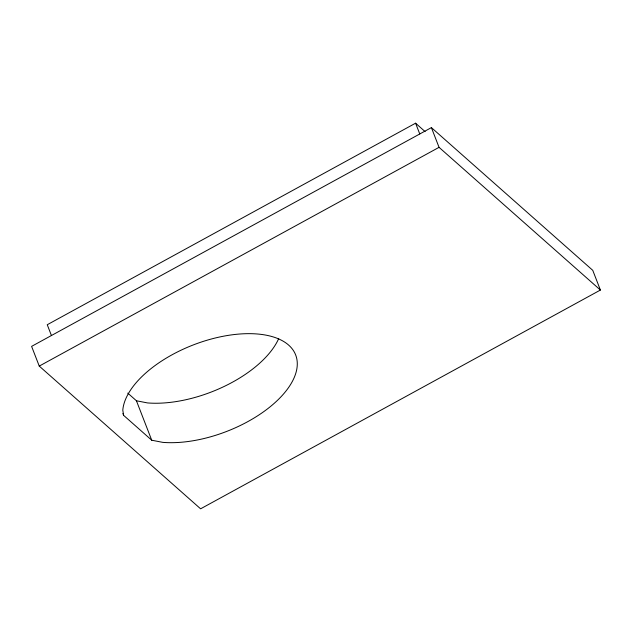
<?xml version="1.0" encoding="UTF-8"?>
<svg xmlns="http://www.w3.org/2000/svg" width="632" height="632" viewBox="0 0 632 632"><rect width="100%" height="100%" fill="white"/><g stroke="black" fill="none" stroke-linecap="round" stroke-linejoin="round"><path stroke-width="0.95" d="M425.107 131.622L415.579 123.185L47.25 324.73L51.421 335.489M431.395 127.609L31.6 346.375L39.247 366.094L200.605 508.815L600.4 290.048L592.753 270.33L431.395 127.609L439.05 147.335L600.4 290.048M39.247 366.094L439.05 147.335M127.775 393.12L136.425 400.767L147.493 402.924A91.885 46.357 -21.2 0 0 278.704 338.57M151.727 440.22L162.795 442.368A91.885 46.357 -21.2 0 0 290.507 384.604A91.885 46.357 -21.2 0 0 229.219 335.221A91.885 46.357 -21.2 0 0 122.798 410.136L123.611 415.343L151.727 440.22L136.425 400.767M415.579 123.185L419.751 133.945M122.9 413.51L123.611 415.343"/></g></svg>
